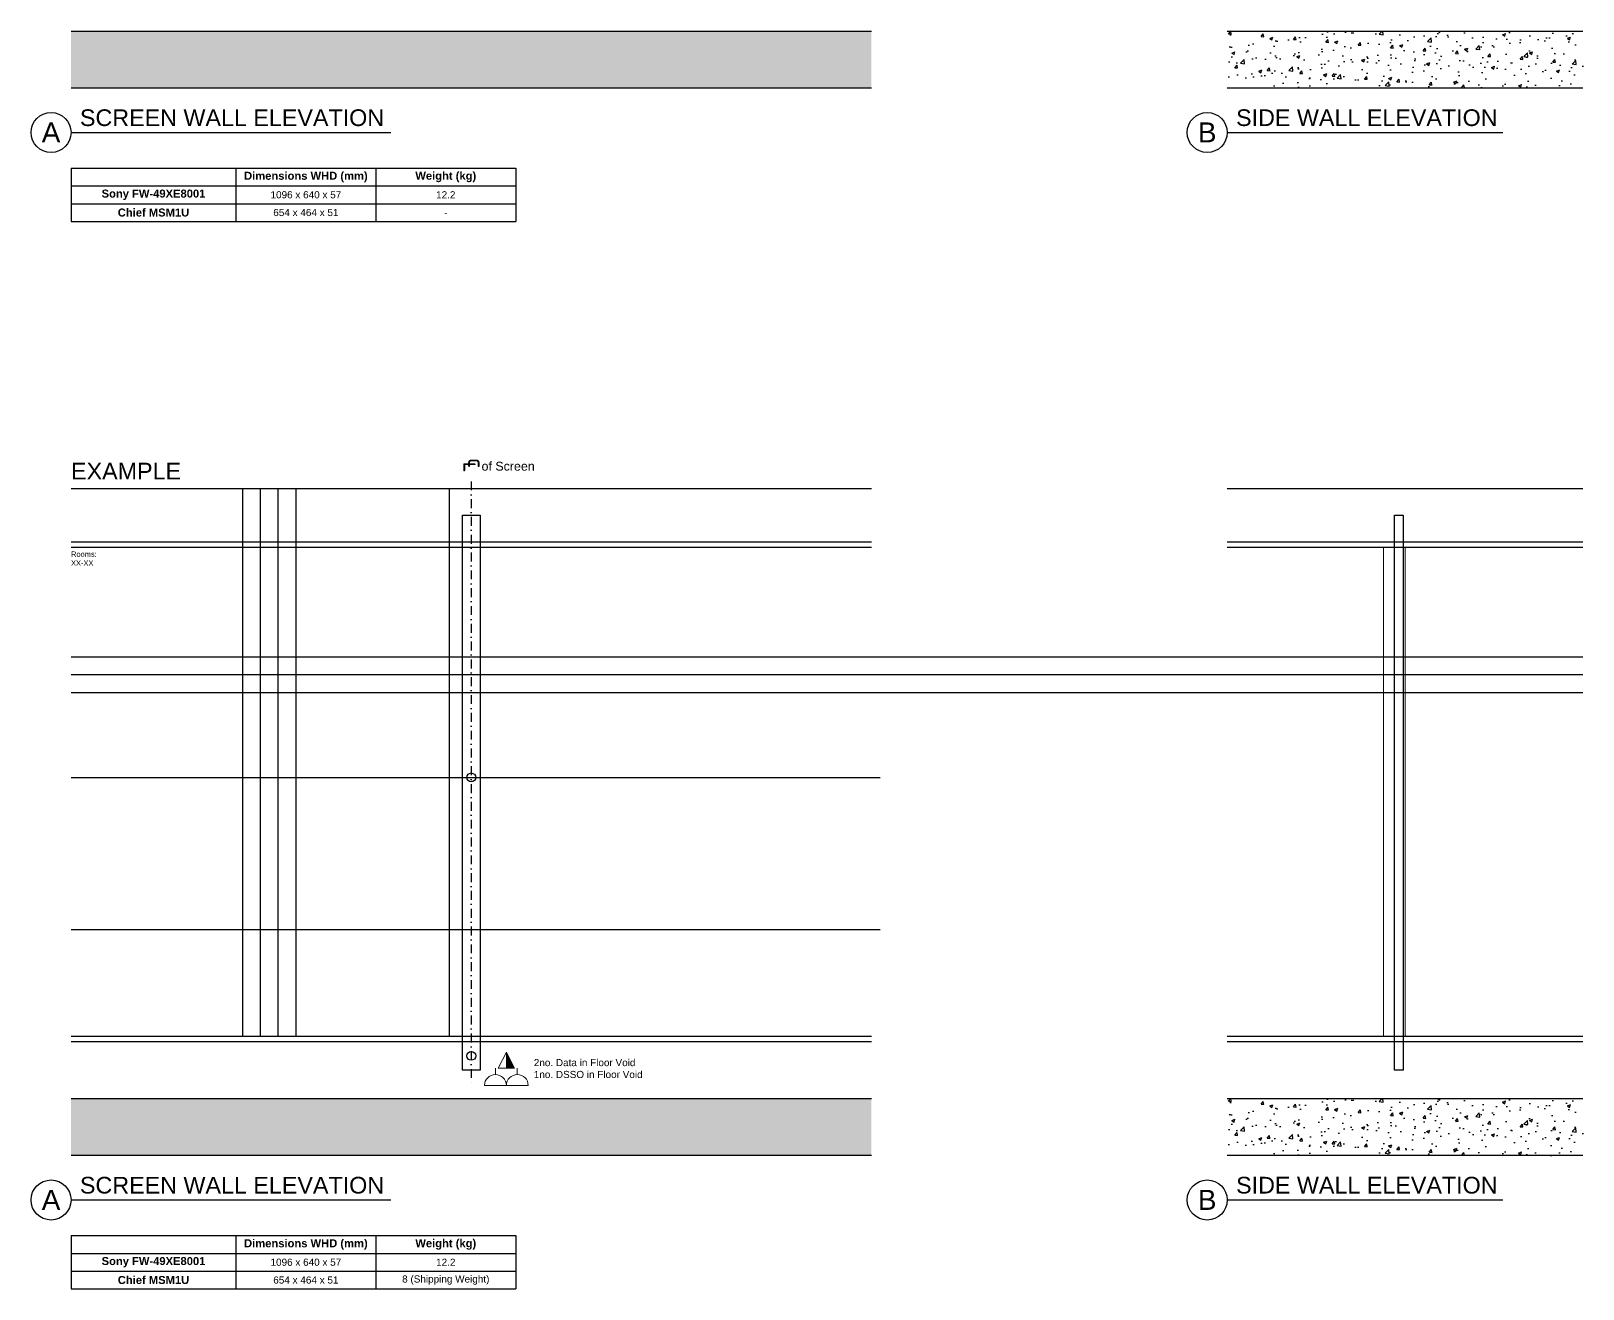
# Model space of a CAD drawing. Header units: millimetres. Extents: x -71336 to -35435, y -26189 to 22712.
# Drawn here: x -71336 to -62611, y -26189 to -19119 of the extents above; entities that cross this region are included whole.
import ezdxf

# ---------------------------------------------------------------- set-up
doc = ezdxf.new("R2010")
doc.units = ezdxf.units.MM
doc.linetypes.add('DASHDOT', pattern=[1, 0.5, -0.25, 0, -0.25])
for name, color, linetype in [('SC - Containment', 30, 'Continuous'), ('SC - Power', 7, 'Continuous'), ('SC - Revision Cloud', 3, 'Continuous'), ('SC - Text', 7, 'Continuous')]:
    doc.layers.add(name, color=color, linetype=linetype)
doc.layers.add('SC - Equipment', color=7, linetype='Continuous', lineweight=13)
doc.layers.add('SC - Xlines', color=252, linetype='Continuous', plot=False)
doc.styles.add('ARIAL', font='arial.ttf')
doc.styles.get("Standard").update_dxf_attribs({"font": 'arial.ttf', "height": 35})

# ---------------------------------------------------------------- blocks, each defined once
blk = doc.blocks.new('DATA SYMBOL')
at = {"layer": 'SC - Equipment'}
blk.add_hatch(color=256, dxfattribs=at).paths.add_polyline_path([(45.1, 0), (0, 90.2), (0, 0)])
blk.add_line((0, 90.2), (0, 0), dxfattribs=at)
blk.add_lwpolyline([(0, 90.2), (0, 90.2), (45.1, 0), (-45.1, 0)], close=True, dxfattribs=at)
blk = doc.blocks.new('DSSO SYMBOL')
at = {"layer": 'SC - Equipment'}
for p, q in [((-61.5, 61.5), (-61.5, 97.4)), ((61.5, 61.5), (61.5, 97.4)), ((-123, 0), (123, 0))]:
    blk.add_line(p, q, dxfattribs=at)
for centre in [(-61.5, 0), (61.5, 0)]:
    blk.add_arc(centre, 61.5, 0, 180, dxfattribs=at)
blk = doc.blocks.new('POWER DATA')
at = {"layer": 'SC - Revision Cloud'}
for name, p in [('DATA SYMBOL', (0, 97.4)), ('DSSO SYMBOL', (0, 0))]:
    blk.add_blockref(name, p, dxfattribs=at)
blk = doc.blocks.new('*U110')
at = {"layer": 'SC - Xlines', "ltscale": 5}
blk.add_lwpolyline([(0, 1540), (0, -1540)], dxfattribs=at)
blk = doc.blocks.new('*U111')
at = {"layer": 'SC - Xlines', "color": 0, "linetype": 'ByBlock', "lineweight": -2, "transparency": 16777216}
for p in [(-300, 0), (-200, 0), (-100, 0), (0, 0)]:
    blk.add_blockref('*U110', p, dxfattribs=at)
blk = doc.blocks.new('*U112')
at = {"layer": 'SC - Xlines', "ltscale": 5}
blk.add_lwpolyline([(-4250, 0), (4250, 0)], dxfattribs=at)
blk = doc.blocks.new('*U113')
at = {"layer": 'SC - Xlines', "color": 0, "linetype": 'ByBlock', "lineweight": -2, "transparency": 16777216}
for p in [(0, 200), (0, 100), (0, 0)]:
    blk.add_blockref('*U112', p, dxfattribs=at)
blk = doc.blocks.new('*T155')
at = {"layer": 'SC - Text', "color": 0, "linetype": 'ByBlock', "lineweight": -2, "ltscale": 5, "transparency": 16777216}
for p, q in [((0, 0), (2500, 0)), ((0, 0), (0, -300)), ((927, 0), (927, -300)), ((1713.5, 0), (1713.5, -300)), ((2500, 0), (2500, -300)), ((0, -100), (2500, -100)), ((0, -200), (2500, -200)), ((0, -300), (2500, -300))]:
    blk.add_line(p, q, dxfattribs=at)
at = {"layer": 'SC - Text', "color": 0, "ltscale": 5, "transparency": 16777216, "attachment_point": 5}
for s, insert, char_height, width in [('{\\fArial|b1|i0|c0|p34;Dimensions WHD (mm)}', (1320.2, -50), 45, 786.389), ('{\\fArial|b1|i0|c0|p34;Weight (kg)}', (2106.7, -50), 45, 786.389), ('{\\fArial|b1|i0|c0|p34;Sony FW-49XE8001}', (463.5, -150), 45, 926.863), ('1096 x 640 x 57', (1320.2, -150), 40, 786.389), ('12.2', (2106.7, -150), 40, 786.389), ('{\\fArial|b1|i0|c0|p34;Chief MSM1U}', (463.5, -250), 45, 926.863), ('654 x 464 x 51', (1320.2, -250), 40, 786.389), ('-', (2106.7, -250), 40, 786.389)]:
    blk.add_mtext(s, dxfattribs=dict(at, insert=insert, char_height=char_height, width=width))
blk = doc.blocks.new('*T156')
at = {"layer": 'SC - Text', "color": 0, "linetype": 'ByBlock', "lineweight": -2, "ltscale": 5, "transparency": 16777216}
for p, q in [((0, 0), (2500, 0)), ((0, 0), (0, -300)), ((927, 0), (927, -300)), ((1713.5, 0), (1713.5, -300)), ((2500, 0), (2500, -300)), ((0, -100), (2500, -100)), ((0, -200), (2500, -200)), ((0, -300), (2500, -300))]:
    blk.add_line(p, q, dxfattribs=at)
at = {"layer": 'SC - Text', "color": 0, "ltscale": 5, "transparency": 16777216, "attachment_point": 5}
for s, insert, char_height, width in [('{\\fArial|b1|i0|c0|p34;Dimensions WHD (mm)}', (1320.2, -50), 45, 786.389), ('{\\fArial|b1|i0|c0|p34;Weight (kg)}', (2106.7, -50), 45, 786.389), ('{\\fArial|b1|i0|c0|p34;Sony FW-49XE8001}', (463.5, -150), 45, 926.863), ('1096 x 640 x 57', (1320.2, -150), 40, 786.389), ('12.2', (2106.7, -150), 40, 786.389), ('{\\fArial|b1|i0|c0|p34;Chief MSM1U}', (463.5, -250), 45, 926.863), ('654 x 464 x 51', (1320.2, -250), 40, 786.389), ('8 (Shipping Weight)', (2106.7, -250), 40, 786.389)]:
    blk.add_mtext(s, dxfattribs=dict(at, insert=insert, char_height=char_height, width=width))

msp = doc.modelspace()

# ---------------------------------------------------------------- hatches: boundary and pattern name
at = {"ltscale": 5}
h = msp.add_hatch(dxfattribs=at)
h.set_pattern_fill('AR-CONC', color=256)
h.set_pattern_definition([(50, (-125656.28, -11421.98), (182.18467, -15.9391), [19.05, -209.55]), (355, (-125656.28, -11421.98), (-35.2434, 191.05685), [15.24, -167.6406]), (100.45144, (-125641.1, -11423.3), (146.94125, 175.11775), [16.19, -178.09024]), (46.1842, (-125656.28, -11371.18), (271.079, -42.0423), [28.575, -314.325]), (96.63556, (-125633.7, -11374.68), (237.4041, 247.4261), [24.285, -267.1356]), (351.18415, (-125656.28, -11371.18), (237.4041, 247.4261), [22.86, -251.4597]), (21, (-125630.88, -11383.88), (151.6144, -102.2652), [19.05, -209.55]), (326, (-125630.88, -11383.88), (61.802, 184.18797), [15.24, -167.64]), (71.45144, (-125618.24, -11392.4), (213.4164, 81.92277), [16.19, -178.08994]), (37.5, (-125656.28, -11421.976), (3.0886, 84.55504), [0, -165.608, 0, -170.18, 0, -168.275]), (7.5, (-125656.28, -11421.98), (66.81966, 100.18057), [0, -97.028, 0, -161.798, 0, -64.135]), (327.5, (-125712.92, -11421.976), (135.590595, -5.728744), [0, -63.5, 0, -198.12, 0, -262.89]), (317.5, (-125738.32, -11421.98), (148.12918, 25.4265), [0, -82.55, 0, -131.572, 0, -186.69])])
h.paths.add_polyline_path([(-71111.022, -19118.854), (-66611.022, -19118.854), (-66611.022, -19438.854), (-71111.022, -19438.854)])
h = msp.add_hatch(dxfattribs=at)
h.set_pattern_fill('AR-CONC', color=256)
h.set_pattern_definition([(50, (-124817.94, -11421.85), (182.18467, -15.9391), [19.05, -209.55]), (355, (-124817.94, -11421.85), (-35.2434, 191.05685), [15.24, -167.6406]), (100.45144, (-124802.76, -11423.18), (146.94125, 175.11775), [16.19, -178.09024]), (46.1842, (-124817.94, -11371.05), (271.07904, -42.0423), [28.575, -314.325]), (96.63556, (-124795.36, -11374.56), (237.4041, 247.4261), [24.285, -267.1356]), (351.18415, (-124817.94, -11371.05), (237.4041, 247.4261), [22.86, -251.4597]), (21, (-124792.54, -11383.75), (151.6144, -102.2652), [19.05, -209.55]), (326, (-124792.54, -11383.75), (61.80203, 184.18797), [15.24, -167.64]), (71.45144, (-124779.91, -11392.28), (213.4164, 81.92277), [16.19, -178.08994]), (37.5, (-124817.945, -11421.854), (3.0886, 84.55504), [0, -165.608, 0, -170.18, 0, -168.275]), (7.5, (-124817.945, -11421.85), (66.81966, 100.18057), [0, -97.028, 0, -161.798, 0, -64.135]), (327.5, (-124874.59, -11421.854), (135.590595, -5.728744), [0, -63.5, 0, -198.12, 0, -262.89]), (317.5, (-124899.99, -11421.85), (148.12918, 25.4265), [0, -82.55, 0, -131.572, 0, -186.69])])
h.paths.add_polyline_path([(-62611.023, -19439.162), (-62611.023, -19118.559), (-64611.023, -19118.559), (-64611.023, -19439.162)])
h = msp.add_hatch(dxfattribs=at)
h.set_pattern_fill('AR-CONC', color=256)
h.set_pattern_definition([(50, (-125656.28, -17421.98), (182.18467, -15.9391), [19.05, -209.55]), (355, (-125656.28, -17421.98), (-35.2434, 191.05685), [15.24, -167.6406]), (100.45144, (-125641.1, -17423.3), (146.94125, 175.11775), [16.19, -178.09024]), (46.1842, (-125656.28, -17371.18), (271.079, -42.0423), [28.575, -314.325]), (96.63556, (-125633.7, -17374.68), (237.4041, 247.4261), [24.285, -267.1356]), (351.18415, (-125656.28, -17371.18), (237.4041, 247.4261), [22.86, -251.4597]), (21, (-125630.88, -17383.88), (151.6144, -102.2652), [19.05, -209.55]), (326, (-125630.88, -17383.88), (61.802, 184.18797), [15.24, -167.64]), (71.45144, (-125618.24, -17392.4), (213.4164, 81.92277), [16.19, -178.08994]), (37.5, (-125656.28, -17421.976), (3.0886, 84.55504), [0, -165.608, 0, -170.18, 0, -168.275]), (7.5, (-125656.28, -17421.98), (66.81966, 100.18057), [0, -97.028, 0, -161.798, 0, -64.135]), (327.5, (-125712.92, -17421.976), (135.590595, -5.728744), [0, -63.5, 0, -198.12, 0, -262.89]), (317.5, (-125738.32, -17421.98), (148.12918, 25.4265), [0, -82.55, 0, -131.572, 0, -186.69])])
h.paths.add_polyline_path([(-71111.022, -25118.854), (-66611.022, -25118.854), (-66611.022, -25438.854), (-71111.022, -25438.854)])
h = msp.add_hatch(dxfattribs=at)
h.set_pattern_fill('AR-CONC', color=256)
h.set_pattern_definition([(50, (-124817.94, -17421.85), (182.18467, -15.9391), [19.05, -209.55]), (355, (-124817.94, -17421.85), (-35.2434, 191.05685), [15.24, -167.6406]), (100.45144, (-124802.76, -17423.18), (146.94125, 175.11775), [16.19, -178.09024]), (46.1842, (-124817.94, -17371.05), (271.07904, -42.0423), [28.575, -314.325]), (96.63556, (-124795.36, -17374.56), (237.4041, 247.4261), [24.285, -267.1356]), (351.18415, (-124817.94, -17371.05), (237.4041, 247.4261), [22.86, -251.4597]), (21, (-124792.54, -17383.75), (151.6144, -102.2652), [19.05, -209.55]), (326, (-124792.54, -17383.75), (61.80203, 184.18797), [15.24, -167.64]), (71.45144, (-124779.91, -17392.28), (213.4164, 81.92277), [16.19, -178.08994]), (37.5, (-124817.945, -17421.854), (3.0886, 84.55504), [0, -165.608, 0, -170.18, 0, -168.275]), (7.5, (-124817.945, -17421.85), (66.81966, 100.18057), [0, -97.028, 0, -161.798, 0, -64.135]), (327.5, (-124874.59, -17421.854), (135.590595, -5.728744), [0, -63.5, 0, -198.12, 0, -262.89]), (317.5, (-124899.99, -17421.85), (148.12918, 25.4265), [0, -82.55, 0, -131.572, 0, -186.69])])
h.paths.add_polyline_path([(-62611.023, -25439.162), (-62611.023, -25118.559), (-64611.023, -25118.559), (-64611.023, -25439.162)])

# ---------------------------------------------------------------- linework, layer by layer
for p, q in [((-71111.022, -19688.854), (-69313.873, -19688.854)), ((-64611.022, -19688.854), (-63062.409, -19688.854)), ((-71111.022, -22018.851), (-66610.824, -22018.851)), ((-71111.022, -25688.854), (-69313.873, -25688.854)), ((-64611.022, -25688.854), (-63062.409, -25688.854))]:
    msp.add_line(p, q)
at = {"color": 0, "linetype": 'DASHDOT', "ltscale": 100}
msp.add_line((-68861.022, -21649.606), (-68861.022, -25044.877), dxfattribs=at)
at = {"color": 7, "linetype": 'Continuous', "lineweight": 0, "ltscale": 3}
for p, q in [((-63733.023, -22019.268), (-63733.023, -24768.854)), ((-63611.023, -22019.268), (-63611.023, -24768.854))]:
    msp.add_line(p, q, dxfattribs=at)
for points in [[(-71111.022, -19118.854), (-66611.022, -19118.854)], [(-64611.023, -19118.559), (-62611.023, -19118.559)], [(-66611.022, -19438.854), (-71111.022, -19438.854)], [(-62611.023, -19439.162), (-64611.023, -19439.162)], [(-71111.023, -21688.854), (-66611.022, -21688.854)], [(-64611.023, -21688.854), (-62611.023, -21688.854)], [(-71111.022, -21988.854), (-66611.022, -21988.854)], [(-64611.023, -21988.854), (-62611.023, -21988.854)], [(-64611.023, -22018.854), (-62611.023, -22018.854)], [(-71111.022, -24768.854), (-66611.022, -24768.854)], [(-64611.023, -24768.854), (-62611.023, -24768.854)], [(-71111.022, -24798.854), (-66611.022, -24798.854)], [(-64611.01, -24798.854), (-62611.01, -24798.854)], [(-71111.022, -25118.854), (-66611.022, -25118.854)], [(-64611.023, -25118.559), (-62611.023, -25118.559)], [(-66611.022, -25438.854), (-71111.022, -25438.854)], [(-62611.023, -25439.162), (-64611.023, -25439.162)]]:
    msp.add_lwpolyline(points)
for centre in [(-71223.522, -19688.852), (-64723.522, -19688.854), (-71223.522, -25688.852), (-64723.522, -25688.854)]:
    msp.add_circle(centre, 112.5)
at = {"layer": 'SC - Containment', "ltscale": 0.2}
for points in [[(-68911.022, -21839.354), (-68811.022, -21839.354), (-68811.022, -24958.681), (-68911.022, -24958.681)], [(-63671.023, -21839.354), (-63621.023, -21839.354), (-63621.023, -24958.681), (-63671.023, -24958.681)]]:
    msp.add_lwpolyline(points, close=True, dxfattribs=at)
for centre in [(-68861.022, -23313.755), (-68861.022, -24878.681)]:
    msp.add_circle(centre, 25, dxfattribs=at)
at = {"layer": 'SC - Xlines', "ltscale": 5}
msp.add_line((-68986.022, -21688.854), (-68986.022, -24769.268), dxfattribs=at)
for points in [[(-71111.023, -23313.755), (-66561.724, -23313.755)], [(-71111.023, -24169.279), (-66561.724, -24169.279)]]:
    msp.add_lwpolyline(points, dxfattribs=at)

# ---------------------------------------------------------------- block references
for name, p in [('*T155', (-71111.022, -19888.854)), ('*T156', (-71111.022, -25888.854))]:
    msp.add_blockref(name, p)
at = {"layer": 'SC - Power'}
msp.add_blockref('POWER DATA', (-68663.826, -25044.877), dxfattribs=at)
at = {"layer": 'SC - Xlines', "ltscale": 5}
for name, p in [('*U111', (-69848.023, -23228.854)), ('*U113', (-66861.022, -22835.854))]:
    msp.add_blockref(name, p, dxfattribs=at)

# ---------------------------------------------------------------- texts
at = {"layer": 'SC - Text'}
for s, insert, char_height, width, attachment_point in [('{\\f@Arial Unicode MS|b0|i0|c0|p34;SCREEN WALL ELEVATION}', (-71061.136, -19606.252), 93.75, 3171.38699, 4), ('{\\f@Arial Unicode MS|b0|i0|c0|p34;SIDE WALL ELEVATION}', (-64561.136, -19606.161), 93.75, 3171.38699, 4), ('Rooms:\\PXX-XX', (-71111.022, -22043.851), 30, 1370.05816, 1), ('{\\f@Arial Unicode MS|b0|i0|c0|p34;2no. Data in Floor Void\\P1no. DSSO in Floor Void}', (-68509.585, -24950.168), 40, 651.71356, 4), ('{\\f@Arial Unicode MS|b0|i0|c0|p34;SCREEN WALL ELEVATION}', (-71061.136, -25606.252), 93.75, 3171.38699, 4), ('{\\f@Arial Unicode MS|b0|i0|c0|p34;SIDE WALL ELEVATION}', (-64561.136, -25606.161), 93.75, 3171.38699, 4)]:
    msp.add_mtext(s, dxfattribs=dict(at, insert=insert, char_height=char_height, width=width, attachment_point=attachment_point))
at = {"layer": 'SC - Text', "char_height": 112.5, "attachment_point": 5}
for s, insert in [('\\pxqc;A', (-71223.522, -19688.196)), ('\\pxqc;B', (-64723.522, -19688.104)), ('\\pxqc;A', (-71223.522, -25688.196)), ('\\pxqc;B', (-64723.522, -25688.104))]:
    msp.add_mtext_dynamic_manual_height_columns(s, width=82.5, gutter_width=150, heights=[0], dxfattribs=dict(at, insert=insert))
at = {"layer": 'SC - Text', "ltscale": 5, "insert": (-68847.304, -21518.771), "char_height": 105.88734, "width": 4370.85706, "attachment_point": 4, "rotation": 270}
msp.add_mtext('{\\f@Arial Unicode MS|b0|i0|c0|p34;℄}', dxfattribs=at)
at = {"layer": 'SC - Text', "ltscale": 5, "insert": (-68803.226, -21564.677), "char_height": 50, "attachment_point": 4, "style": 'ARIAL'}
msp.add_mtext_dynamic_manual_height_columns('of Screen', width=456.26871, gutter_width=750, heights=[0], dxfattribs=at)
at = {"layer": 'SC - Xlines', "insert": (-71111.023, -21638.854), "char_height": 93.75, "attachment_point": 7, "style": 'ARIAL'}
msp.add_mtext('\\A1;{\\fSansSerif|b0|i0|c2|p2;EXAMPLE}', dxfattribs=at)

doc.saveas('drawing.dxf')
